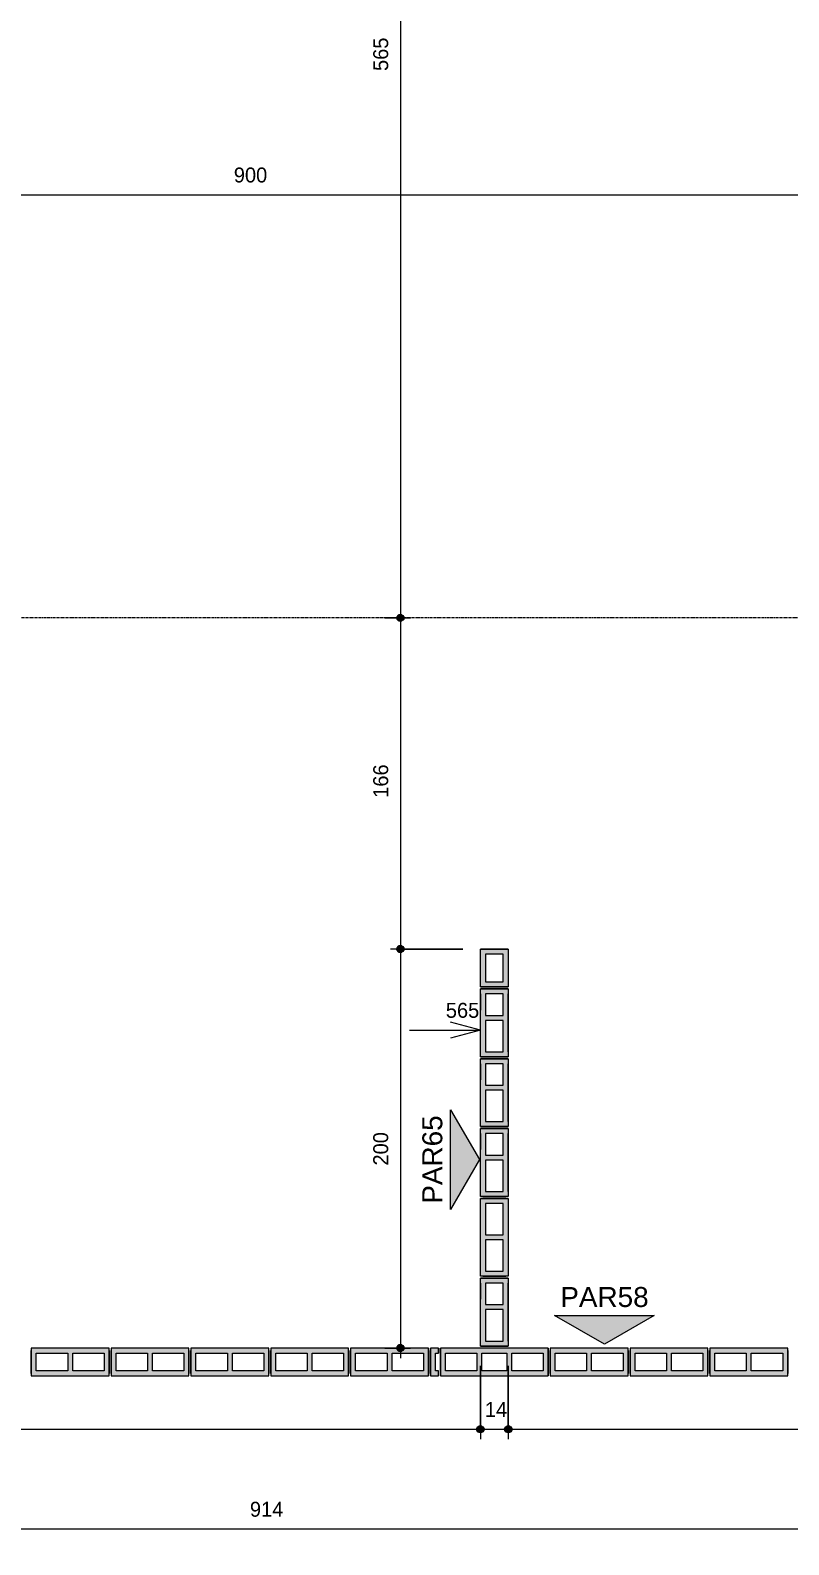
# Model space of a CAD drawing. Header units: centimetres. Extents: x 170 to 14001, y -2277 to 8860.
# Drawn here: x 13230 to 13610, y -594 to 165 of the extents above; entities that cross this region are included whole.
import ezdxf

# ---------------------------------------------------------------- set-up
doc = ezdxf.new("R2010")
doc.units = ezdxf.units.CM
doc.linetypes.add('Linha de eixo', pattern=[2.2225, 1.27, -0.3175, 0.3175, -0.3175])
for name, color, linetype, lineweight, true_color in [('A-ANNO-DIMS-1', 1, 'Continuous', 9, 0xff0000), ('G-ANNO-SYMB-1', 251, 'Continuous', 9, 0x646464), ('S-BEAM-3', 9, 'Continuous', 9, 0xc0c0c0), ('S-BEAM-4', 98, 'Continuous', 9, 0x004000), ('S-BEAM-7', 116, 'Continuous', 9, 0x008040), ('S-BEAM-8', 142, 'Continuous', 9, 0x0080c0), ('S-BEAM-9', 1, 'Continuous', 9, 0xff0000)]:
    doc.layers.add(name, color=color, linetype=linetype, lineweight=lineweight, true_color=true_color)
for name, color, linetype, lineweight in [('A-ANNO-DIMS-50', 7, 'Continuous', 9), ('A-DETL-GENF', 7, 'Continuous', 9), ('G-ANNO-SYMB', 7, 'Continuous', 9), ('S-BEAM', 7, 'Continuous', 9), ('S-BEAM-2', 7, 'Continuous', 13), ('S-GRID-1', 7, 'Linha de eixo', 9)]:
    doc.layers.add(name, color=color, linetype=linetype, lineweight=lineweight)
doc.styles.add('Arial', font='arial.ttf', dxfattribs={"height": 10})
doc.styles.add('Bahnschrift_12', font='', dxfattribs={"height": 7.5})
doc.styles.get('Bahnschrift_12').set_extended_font_data('Bahnschrift')
doc.dimstyles.new('COTA_ACUMULADA', dxfattribs={"dimscale": 30.48, "dimtxt": 8.33133, "dimasz": 0.049213, "dimexe": 0, "dimexo": 0.0625, "dimgap": 0.131234, "dimtad": 0, "dimjust": 2, "dimdec": 0, "dimzin": 0, "dimdsep": 46, "dimtxsty": 'Bahnschrift_12', "dimblk1": 'NONE', "dimblk2": 'OPEN30', "dimsah": 1, "dimcen": 0.09, "dimse1": 1, "dimsd1": 1, "dimazin": 0, "dimtfac": 1, "dimtdec": 4, "dimtix": 1, "dimtmove": 2, "dimatfit": 3, "dimfxl": 0, "dimfxlon": 1, "dimtvp": 1, "dimtolj": 1, "dimtzin": 0, "dimarcsym": 2})
doc.dimstyles.new('Linear_-_2_mm_Arial', dxfattribs={"dimscale": 30.48, "dimtxt": 8.33133, "dimasz": 0.393701, "dimexe": 0.164042, "dimexo": 0.328084, "dimgap": 0.131234, "dimtad": 1, "dimdec": 0, "dimzin": 0, "dimdsep": 46, "dimtxsty": 'Bahnschrift_12', "dimblk1": 'DOTSMALL', "dimblk2": 'DOTSMALL', "dimsah": 1, "dimcen": 0.09, "dimdle": 0.164042, "dimazin": 0, "dimtfac": 1, "dimtdec": 4, "dimtix": 1, "dimtmove": 0, "dimatfit": 3, "dimfxl": 1, "dimtvp": 1, "dimtolj": 1, "dimtzin": 0, "dimarcsym": 2})

# ---------------------------------------------------------------- blocks, each defined once
blk = doc.blocks.new('LEONE - BLOCO 14X54X19 - LEONE - BLOCO 14X54X19-V8-COBERTURA - MODULAÇÃO 2ª FIADA')
at = {"layer": 'S-BEAM-4'}
h = blk.add_hatch(color=256, dxfattribs=at)
h.paths.add_polyline_path([(27, -7), (27, 7), (-27, 7), (-27, -7), (0, -7)])
h.paths.add_polyline_path([(0, -4.5), (-6.25, -4.5), (-6.25, 4.5), (6.25, 4.5), (6.25, -4.5)])
h.paths.add_polyline_path([(8.75, -4.5), (8.75, 4.5), (24.5, 4.5), (24.5, -4.5)])
h.paths.add_polyline_path([(-24.5, -4.5), (-24.5, 4.5), (-8.75, 4.5), (-8.75, -4.5)])
at = {"layer": 'A-DETL-GENF'}
for p, q in [((-27, 7), (-27, 0)), ((0, 7), (-27, 7)), ((-27, 0), (-27, -7)), ((-24.5, -4.5), (-24.5, 4.5)), ((-24.5, 4.5), (-8.75, 4.5)), ((-8.75, 4.5), (-8.75, -4.5)), ((-6.25, 4.5), (6.25, 4.5)), ((-6.25, -4.5), (-6.25, 4.5)), ((27, 7), (0, 7)), ((6.25, 4.5), (6.25, -4.5)), ((8.75, -4.5), (8.75, 4.5)), ((8.75, 4.5), (24.5, 4.5)), ((24.5, 4.5), (24.5, -4.5)), ((27, 0), (27, 7)), ((-27, -7), (0, -7)), ((-8.75, -4.5), (-24.5, -4.5)), ((6.25, -4.5), (-6.25, -4.5)), ((0, -7), (27, -7)), ((24.5, -4.5), (8.75, -4.5)), ((27, -7), (27, 0))]:
    blk.add_line(p, q, dxfattribs=at)
at = {"layer": 'S-BEAM-2'}
for p, q in [((-27, 7), (-27, -7)), ((27, 7), (-27, 7)), ((-27, 7), (-27, -7)), ((-27, -7), (-27, 6.88)), ((-27, 5.75), (-27, -5.75)), ((-27, -5.75), (-27, 5.75)), ((27, -7), (27, 7)), ((27, 7), (27, -7)), ((27, -7), (27, 7)), ((27, -5.75), (27, 5.75)), ((27, 5.75), (27, -5.75)), ((-27, -7), (27, -7))]:
    blk.add_line(p, q, dxfattribs=at)
at = {"layer": 'S-BEAM-3'}
for p, q in [((-24.5, 4.5), (-8.75, 4.5)), ((-24.5, -4.5), (-24.5, 4.5)), ((-8.75, 4.5), (-8.75, -4.5)), ((-6.25, 4.5), (6.25, 4.5)), ((-6.25, -4.5), (-6.25, 4.5)), ((6.25, 4.5), (6.25, -4.5)), ((8.75, 4.5), (24.5, 4.5)), ((8.75, -4.5), (8.75, 4.5)), ((24.5, 4.5), (24.5, -4.5)), ((-8.75, -4.5), (-24.5, -4.5)), ((6.25, -4.5), (-6.25, -4.5)), ((24.5, -4.5), (8.75, -4.5))]:
    blk.add_line(p, q, dxfattribs=at)
blk = doc.blocks.new('LEONE - BLOCO 14X39X19 - LEONE - BLOCO 14X39X19-V1-COBERTURA - MODULAÇÃO 2ª FIADA')
at = {"layer": 'S-BEAM-3'}
h = blk.add_hatch(color=256, dxfattribs=at)
h.paths.add_polyline_path([(19.5, -7), (19.5, 7), (-19.5, 7), (-19.5, -7)])
h.paths.add_polyline_path([(1.25, -4.5), (1.25, 4.5), (17, 4.5), (17, -4.5)])
h.paths.add_polyline_path([(-1.25, -4.5), (-17, -4.5), (-17, 4.5), (-1.25, 4.5), (-1.25, -4.16)])
at = {"layer": 'A-DETL-GENF'}
for p, q in [((19.5, 7), (-19.5, 7)), ((-19.5, 7), (-19.5, 0)), ((-19.5, 0), (-19.5, -7)), ((-17, -4.5), (-17, 4.5)), ((-17, 4.5), (-1.25, 4.5)), ((-1.25, 4.5), (-1.25, -4.5)), ((1.25, -4.5), (1.25, 4.5)), ((1.25, 4.5), (17, 4.5)), ((17, 4.5), (17, -4.5)), ((19.5, 0), (19.5, 7)), ((19.5, -7), (19.5, 0)), ((-19.5, -7), (19.5, -7)), ((-1.25, -4.5), (-17, -4.5)), ((17, -4.5), (1.25, -4.5))]:
    blk.add_line(p, q, dxfattribs=at)
at = {"layer": 'S-BEAM-2'}
for p, q in [((-19.5, 7), (-19.5, -7)), ((19.5, 7), (-19.5, 7)), ((-19.5, 7), (-19.5, -7)), ((-19.5, -5.75), (-19.5, 5.75)), ((19.5, -7), (19.5, 7)), ((19.5, -7), (19.5, 7)), ((19.5, 5.75), (19.5, -5.75)), ((-19.5, -7), (19.5, -7))]:
    blk.add_line(p, q, dxfattribs=at)
at = {"layer": 'S-BEAM-3'}
for p, q in [((-17, 4.5), (-1.25, 4.5)), ((-17, -4.5), (-17, 4.5)), ((-1.25, 4.5), (-1.25, -4.5)), ((1.25, 4.5), (17, 4.5)), ((1.25, -4.5), (1.25, 4.5)), ((17, 4.5), (17, -4.5)), ((-1.25, -4.5), (-17, -4.5)), ((17, -4.5), (1.25, -4.5))]:
    blk.add_line(p, q, dxfattribs=at)
blk = doc.blocks.new('LEONE - BLOCO 14X39X19 - LEONE - BLOCO 14X39X19-554799-COBERTURA - MODULAÇÃO 2ª FIADA')
at = {"layer": 'S-BEAM-3'}
h = blk.add_hatch(color=256, dxfattribs=at)
h.paths.add_polyline_path([(-19.5, 7), (-19.5, -7), (19.5, -7), (19.5, 7)])
h.paths.add_polyline_path([(-17, -3.48), (-17, 4.5), (-1.25, 4.5), (-1.25, -4.5), (-17, -4.5)])
h.paths.add_polyline_path([(1.25, -0.98), (1.25, 4.5), (17, 4.5), (17, -4.5), (1.25, -4.5), (1.25, -4.16)])
at = {"layer": 'A-DETL-GENF'}
for p, q in [((19.5, 7), (-19.5, 7)), ((-19.5, 7), (-19.5, 0)), ((-19.5, 0), (-19.5, -7)), ((-17, -4.5), (-17, 4.5)), ((-17, 4.5), (-1.25, 4.5)), ((-1.25, 4.5), (-1.25, -4.5)), ((1.25, -4.5), (1.25, 4.5)), ((1.25, 4.5), (17, 4.5)), ((17, 4.5), (17, -4.5)), ((19.5, 0), (19.5, 7)), ((19.5, -7), (19.5, 0)), ((-19.5, -7), (19.5, -7)), ((-1.25, -4.5), (-17, -4.5)), ((17, -4.5), (1.25, -4.5))]:
    blk.add_line(p, q, dxfattribs=at)
at = {"layer": 'S-BEAM-2'}
for p, q in [((-19.5, 7), (-19.5, -7)), ((19.5, 7), (-19.5, 7)), ((-19.5, 7), (-19.5, -7)), ((-19.5, -5.75), (-19.5, 5.75)), ((19.5, -7), (19.5, 7)), ((19.5, -7), (19.5, 7)), ((19.5, 5.75), (19.5, -5.75)), ((-19.5, -7), (19.5, -7))]:
    blk.add_line(p, q, dxfattribs=at)
at = {"layer": 'S-BEAM-3'}
for p, q in [((-17, 4.5), (-1.25, 4.5)), ((-17, -4.5), (-17, 4.5)), ((-1.25, 4.5), (-1.25, -4.5)), ((1.25, 4.5), (17, 4.5)), ((1.25, -4.5), (1.25, 4.5)), ((17, 4.5), (17, -4.5)), ((-1.25, -4.5), (-17, -4.5)), ((17, -4.5), (1.25, -4.5))]:
    blk.add_line(p, q, dxfattribs=at)
blk = doc.blocks.new('LEONE - BLOCO 14x04x3 - LEONE - BLOCO 14x04x19 2-2788760-COBERTURA - MODULAÇÃO 2ª FIADA')
at = {"layer": 'S-BEAM-7'}
blk.add_hatch(color=256, dxfattribs=at).paths.add_polyline_path([(-1.39, -7), (1.5, -7), (1.5, -4.5), (0, -4.5), (0, 4.5), (1.5, 4.5), (1.5, 7), (-2.5, 7), (-2.5, -7)])
at = {"layer": 'A-DETL-GENF'}
for p, q in [((1.5, 7), (-2.5, 7)), ((-2.5, 7), (-2.5, 0)), ((-2.5, 0), (-2.5, -7)), ((0, 4.5), (1.5, 4.5)), ((0, -4.5), (0, 4.5)), ((1.5, 4.5), (1.5, 7)), ((-2.5, -7), (1.5, -7)), ((1.5, -4.5), (0, -4.5)), ((1.5, -7), (1.5, -4.5))]:
    blk.add_line(p, q, dxfattribs=at)
at = {"layer": 'S-BEAM-2'}
for p, q in [((1.5, 7), (-2.5, 7)), ((-2.5, -7), (-2.5, 7)), ((1.5, 7), (1.5, 4.5)), ((-2.5, -7), (1.5, -7)), ((1.5, -7), (1.5, -4.5))]:
    blk.add_line(p, q, dxfattribs=at)
at = {"layer": 'S-BEAM-3'}
for p, q in [((0, -4.5), (0, 4.5)), ((0, 4.5), (1.5, 4.5)), ((1.5, -4.5), (0, -4.5))]:
    blk.add_line(p, q, dxfattribs=at)
blk = doc.blocks.new('LEONE - BLOCO 14X39X19 - LEONE - BLOCO 14X39X19-V9-COBERTURA - MODULAÇÃO 2ª FIADA')
at = {"layer": 'S-BEAM-3'}
h = blk.add_hatch(color=256, dxfattribs=at)
h.paths.add_polyline_path([(19.5, 0), (19.5, 7), (-19.5, 7), (-19.5, -7), (19.5, -7), (19.5, -4.5)])
h.paths.add_polyline_path([(17, 4.5), (17, -4.5), (1.25, -4.5), (1.25, 4.5), (9.9, 4.5)])
h.paths.add_polyline_path([(-1.25, 4.5), (-1.25, -4.5), (-17, -4.5), (-17, 4.5)])
at = {"layer": 'A-DETL-GENF'}
for p, q in [((-19.5, 7), (19.5, 7)), ((-19.5, 0), (-19.5, 7)), ((-1.25, 4.5), (-17, 4.5)), ((-17, 4.5), (-17, -4.5)), ((-1.25, -4.5), (-1.25, 4.5)), ((1.25, 4.5), (1.25, -4.5)), ((17, 4.5), (1.25, 4.5)), ((17, -4.5), (17, 4.5)), ((19.5, 7), (19.5, 0)), ((-19.5, -7), (-19.5, 0)), ((19.5, -7), (-19.5, -7)), ((-17, -4.5), (-1.25, -4.5)), ((1.25, -4.5), (17, -4.5)), ((19.5, 0), (19.5, -7))]:
    blk.add_line(p, q, dxfattribs=at)
at = {"layer": 'S-BEAM-2'}
for p, q in [((-19.5, -7), (-19.5, 7)), ((-19.5, 7), (19.5, 7)), ((-19.5, -7), (-19.5, 7)), ((-19.5, 5.75), (-19.5, -5.75)), ((19.5, 7), (19.5, -7)), ((19.5, 7), (19.5, -7)), ((19.5, -5.75), (19.5, 5.75)), ((19.5, -7), (-19.5, -7))]:
    blk.add_line(p, q, dxfattribs=at)
at = {"layer": 'S-BEAM-3'}
for p, q in [((-1.25, 4.5), (-17, 4.5)), ((-17, 4.5), (-17, -4.5)), ((-1.25, -4.5), (-1.25, 4.5)), ((17, 4.5), (1.25, 4.5)), ((1.25, 4.5), (1.25, -4.5)), ((17, -4.5), (17, 4.5)), ((-17, -4.5), (-1.25, -4.5)), ((1.25, -4.5), (17, -4.5))]:
    blk.add_line(p, q, dxfattribs=at)
blk = doc.blocks.new('LEONE - BLOCO 14x34x5 - LEONE - BLOCO 14x34x19-V10-COBERTURA - MODULAÇÃO 2ª FIADA')
at = {"layer": 'S-BEAM-8'}
h = blk.add_hatch(color=256, dxfattribs=at)
h.paths.add_polyline_path([(19.5, 0), (19.5, 7), (-14.5, 7), (-14.5, -7), (19.5, -7), (19.5, -4.5)])
h.paths.add_polyline_path([(17, -4.5), (1.25, -4.5), (1.25, 4.5), (17, 4.5)])
h.paths.add_polyline_path([(-1.25, 4.5), (-1.25, -4.5), (-12, -4.5), (-12, 4.5), (-1.3347, 4.5)])
at = {"layer": 'A-DETL-GENF'}
for p, q in [((-14.5, 7), (2.5, 7)), ((-14.5, 0), (-14.5, 7)), ((-12, 4.5), (-12, -4.5)), ((-1.25, 4.5), (-12, 4.5)), ((-1.25, -4.5), (-1.25, 4.5)), ((1.25, 4.5), (1.25, -4.5)), ((17, 4.5), (1.25, 4.5)), ((2.5, 7), (19.5, 7)), ((17, -4.5), (17, 4.5)), ((19.5, 7), (19.5, 0)), ((-14.5, -7), (-14.5, 0)), ((2.5, -7), (-14.5, -7)), ((-12, -4.5), (-1.25, -4.5)), ((1.25, -4.5), (17, -4.5)), ((19.5, -7), (2.5, -7)), ((19.5, 0), (19.5, -7))]:
    blk.add_line(p, q, dxfattribs=at)
at = {"layer": 'S-BEAM-2'}
for p, q in [((-14.5, -7), (-14.5, 7)), ((-14.5, 7), (19.5, 7)), ((-14.5, 7), (-14.5, -6.8804)), ((-14.5, -7), (-14.5, 7)), ((-14.5, -5.75), (-14.5, 5.75)), ((-14.5, 5.75), (-14.5, -5.75)), ((-12, 7), (-3.9375, 7)), ((-12, 7), (-3.9375, 7)), ((17, 7), (-12, 7)), ((19.5, 7), (19.5, -7)), ((19.5, -7), (19.5, 7)), ((19.5, 7), (19.5, -7)), ((19.5, 5.75), (19.5, -5.75)), ((19.5, -5.75), (19.5, 5.75)), ((19.5, -7), (-14.5, -7)), ((-12, -7), (-3.9375, -7)), ((-12, -7), (-3.9375, -7)), ((17, -7), (-12, -7))]:
    blk.add_line(p, q, dxfattribs=at)
at = {"layer": 'S-BEAM-3'}
for p, q in [((-1.25, 4.5), (-12, 4.5)), ((-12, 4.5), (-12, -4.5)), ((-1.25, -4.5), (-1.25, 4.5)), ((17, 4.5), (1.25, 4.5)), ((1.25, 4.5), (1.25, -4.5)), ((17, -4.5), (17, 4.5)), ((-12, -4.5), (-1.25, -4.5)), ((1.25, -4.5), (17, -4.5))]:
    blk.add_line(p, q, dxfattribs=at)
blk = doc.blocks.new('LEONE - BLOCO 14x19x19 - LEONE - BLOCO 14x19x19-2942582-COBERTURA - MODULAÇÃO 2ª FIADA')
at = {"layer": 'S-BEAM-9'}
h = blk.add_hatch(color=256, dxfattribs=at)
h.paths.add_polyline_path([(-9.5, 0), (-9.5, -7), (9.5, -7), (9.5, 7), (-9.5, 7), (-9.5, 3.61)])
h.paths.add_polyline_path([(-7, 4.5), (7, 4.5), (7, -4.5), (-7, -4.5)])
at = {"layer": 'A-DETL-GENF'}
for p, q in [((-9.5, 7), (0, 7)), ((-9.5, 0), (-9.5, 7)), ((-7, 4.5), (-7, -4.5)), ((7, 4.5), (-7, 4.5)), ((0, 7), (9.5, 7)), ((7, -4.5), (7, 4.5)), ((9.5, 7), (9.5, 0)), ((-9.5, -7), (-9.5, 0)), ((0, -7), (-9.5, -7)), ((-7, -4.5), (7, -4.5)), ((9.5, -7), (0, -7)), ((9.5, 0), (9.5, -7))]:
    blk.add_line(p, q, dxfattribs=at)
at = {"layer": 'S-BEAM-2'}
for p, q in [((-9.5, 7), (9.5, 7)), ((-9.5, -7), (-9.5, 7)), ((-9.5, 7), (-9.5, -7)), ((-9.5, -5.75), (-9.5, 5.75)), ((-9.5, 5.75), (-9.5, -5.75)), ((9.5, 7), (9.5, -7)), ((9.5, -7), (9.5, 7)), ((9.5, 5.75), (9.5, -5.75)), ((9.5, -5.75), (9.5, 5.75)), ((9.5, -7), (-9.5, -7))]:
    blk.add_line(p, q, dxfattribs=at)
at = {"layer": 'S-BEAM-3'}
for p, q in [((7, 4.5), (-7, 4.5)), ((-7, 4.5), (-7, -4.5)), ((7, -4.5), (7, 4.5)), ((-7, -4.5), (7, -4.5))]:
    blk.add_line(p, q, dxfattribs=at)
blk = doc.blocks.new('Elevação - Número de detalhe-142644-COBERTURA - MODULAÇÃO 2ª FIADA')
at = {"layer": 'G-ANNO-SYMB-1'}
blk.add_hatch(color=256, dxfattribs=at).paths.add_polyline_path([(0.5, 0), (-0.5, 0), (0, 0.289)])
at = {"layer": 'G-ANNO-SYMB'}
for p, q in [((0, 0.289), (-0.5, 0)), ((0.5, 0), (0, 0.289)), ((-0.5, 0), (0.5, 0))]:
    blk.add_line(p, q, dxfattribs=at)
blk = doc.blocks.new('DIMBLOCK30-COBERTURA - MODULAÇÃO 2ª FIADA')
at = {"layer": 'A-ANNO-DIMS-50', "lineweight": 35, "true_color": 0xff0000}
h = blk.add_hatch(color=1, dxfattribs=at)
edge = h.paths.add_edge_path()
edge.add_arc((12890.73, -536.46), 1.5, 0, 360)
h = blk.add_hatch(color=1, dxfattribs=at)
edge = h.paths.add_edge_path()
edge.add_arc((13455.73, -536.46), 1.5, 0, 360)
at = {"layer": 'A-ANNO-DIMS-50', "color": 1, "true_color": 0xff0000}
for p, q in [((13455.73, -504.76), (13455.73, -541.46)), ((13455.73, -536.46), (13455.73, -504.76)), ((12890.73, -544.34), (12890.73, -531.46)), ((12890.73, -536.46), (13455.73, -536.46)), ((12890.73, -536.46), (12890.73, -544.34))]:
    blk.add_line(p, q, dxfattribs=at)
at = {"layer": 'A-ANNO-DIMS-50', "color": 1, "lineweight": 35, "true_color": 0xff0000}
for centre in [(12890.73, -536.46), (13455.73, -536.46)]:
    blk.add_circle(centre, 1.5, dxfattribs=at)
at = {"layer": 'A-ANNO-DIMS-50', "color": 0, "insert": (13164.84, -522.81), "char_height": 7.5, "width": 20.1467, "attachment_point": 1, "line_spacing_factor": 1.009858, "style": 'Bahnschrift_12'}
blk.add_mtext('565', dxfattribs=at)
blk = doc.blocks.new('_DotSmall')
at = {"color": 0, "linetype": 'ByBlock', "const_width": 0.5}
blk.add_lwpolyline([(-0.0625, 0, 1), (0.0625, 0, 1)], format="xyb", close=True, dxfattribs=at)
blk = doc.blocks.new('DIMBLOCK31-COBERTURA - MODULAÇÃO 2ª FIADA')
at = {"layer": 'A-ANNO-DIMS-50', "lineweight": 35, "true_color": 0xff0000}
h = blk.add_hatch(color=1, dxfattribs=at)
edge = h.paths.add_edge_path()
edge.add_arc((13455.73, -536.46), 1.5, 0, 360)
h = blk.add_hatch(color=1, dxfattribs=at)
edge = h.paths.add_edge_path()
edge.add_arc((13469.73, -536.46), 1.5, 0, 360)
at = {"layer": 'A-ANNO-DIMS-50', "color": 1, "true_color": 0xff0000}
for p, q in [((13455.73, -504.76), (13455.73, -541.46)), ((13455.73, -536.46), (13455.73, -504.76)), ((13469.73, -504.76), (13469.73, -541.46)), ((13469.73, -536.46), (13469.73, -504.76)), ((13455.73, -536.46), (13469.73, -536.46))]:
    blk.add_line(p, q, dxfattribs=at)
at = {"layer": 'A-ANNO-DIMS-50', "color": 1, "lineweight": 35, "true_color": 0xff0000}
for centre in [(13455.73, -536.46), (13469.73, -536.46)]:
    blk.add_circle(centre, 1.5, dxfattribs=at)
at = {"layer": 'A-ANNO-DIMS-50', "color": 0, "insert": (13458, -522.81), "char_height": 7.5, "width": 11.3609, "attachment_point": 1, "line_spacing_factor": 1.009858, "style": 'Bahnschrift_12'}
blk.add_mtext('14', dxfattribs=at)
blk = doc.blocks.new('DIMBLOCK32-COBERTURA - MODULAÇÃO 2ª FIADA')
at = {"layer": 'A-ANNO-DIMS-50', "lineweight": 35, "true_color": 0xff0000}
h = blk.add_hatch(color=1, dxfattribs=at)
edge = h.paths.add_edge_path()
edge.add_arc((13469.73, -536.46), 1.5, 0, 360)
h = blk.add_hatch(color=1, dxfattribs=at)
edge = h.paths.add_edge_path()
edge.add_arc((13790.73, -536.46), 1.5, 0, 360)
at = {"layer": 'A-ANNO-DIMS-50', "color": 1, "true_color": 0xff0000}
for p, q in [((13469.73, -504.76), (13469.73, -541.46)), ((13469.73, -536.46), (13469.73, -504.76)), ((13790.73, -520.76), (13790.73, -541.46)), ((13790.73, -536.46), (13790.73, -520.76)), ((13469.73, -536.46), (13790.73, -536.46))]:
    blk.add_line(p, q, dxfattribs=at)
at = {"layer": 'A-ANNO-DIMS-50', "color": 1, "lineweight": 35, "true_color": 0xff0000}
for centre in [(13469.73, -536.46), (13790.73, -536.46)]:
    blk.add_circle(centre, 1.5, dxfattribs=at)
at = {"layer": 'A-ANNO-DIMS-50', "color": 0, "insert": (13622.97, -522.81), "char_height": 7.5, "width": 17.4201, "attachment_point": 1, "line_spacing_factor": 1.009858, "style": 'Bahnschrift_12'}
blk.add_mtext('321', dxfattribs=at)
blk = doc.blocks.new('DIMBLOCK36-COBERTURA - MODULAÇÃO 2ª FIADA')
at = {"layer": 'A-ANNO-DIMS-50', "lineweight": 35, "true_color": 0xff0000}
h = blk.add_hatch(color=1, dxfattribs=at)
edge = h.paths.add_edge_path()
edge.add_arc((12890.73, -586.46), 1.5, 0, 360)
h = blk.add_hatch(color=1, dxfattribs=at)
edge = h.paths.add_edge_path()
edge.add_arc((13804.73, -586.46), 1.5, 0, 360)
at = {"layer": 'A-ANNO-DIMS-50', "color": 1, "true_color": 0xff0000}
for p, q in [((13804.73, -520.76), (13804.73, -591.46)), ((13804.73, -586.46), (13804.73, -520.76)), ((12890.73, -594.34), (12890.73, -581.46)), ((12890.73, -586.46), (13809.73, -586.46)), ((12890.73, -586.46), (12890.73, -594.34))]:
    blk.add_line(p, q, dxfattribs=at)
at = {"layer": 'A-ANNO-DIMS-50', "color": 1, "lineweight": 35, "true_color": 0xff0000}
for centre in [(12890.73, -586.46), (13804.73, -586.46)]:
    blk.add_circle(centre, 1.5, dxfattribs=at)
at = {"layer": 'A-ANNO-DIMS-50', "color": 0, "insert": (13340.28, -572.81), "char_height": 7.5, "width": 17.8745, "attachment_point": 1, "line_spacing_factor": 1.009858, "style": 'Bahnschrift_12'}
blk.add_mtext('914', dxfattribs=at)
blk = doc.blocks.new('DIMBLOCK52-COBERTURA - MODULAÇÃO 2ª FIADA')
at = {"layer": 'A-ANNO-DIMS-50', "lineweight": 35, "true_color": 0xff0000}
h = blk.add_hatch(color=1, dxfattribs=at)
edge = h.paths.add_edge_path()
edge.add_arc((13415.7, 435.24), 1.5, 0, 360)
h = blk.add_hatch(color=1, dxfattribs=at)
edge = h.paths.add_edge_path()
edge.add_arc((13415.7, -129.76), 1.5, 0, 360)
at = {"layer": 'A-ANNO-DIMS-50', "color": 1, "true_color": 0xff0000}
for p, q in [((13407.82, 435.24), (13420.7, 435.24)), ((13415.7, 435.24), (13407.82, 435.24)), ((13415.7, 435.24), (13415.7, -129.76)), ((13407.82, -129.76), (13420.7, -129.76)), ((13415.7, -129.76), (13407.82, -129.76))]:
    blk.add_line(p, q, dxfattribs=at)
at = {"layer": 'A-ANNO-DIMS-50', "color": 1, "lineweight": 35, "true_color": 0xff0000}
for centre in [(13415.7, 435.24), (13415.7, -129.76)]:
    blk.add_circle(centre, 1.5, dxfattribs=at)
at = {"layer": 'A-ANNO-DIMS-50', "color": 0, "insert": (13402.05, 144.35), "char_height": 7.5, "width": 20.1467, "attachment_point": 1, "rotation": 90, "line_spacing_factor": 1.009858, "style": 'Bahnschrift_12'}
blk.add_mtext('565', dxfattribs=at)
blk = doc.blocks.new('DIMBLOCK53-COBERTURA - MODULAÇÃO 2ª FIADA')
at = {"layer": 'A-ANNO-DIMS-50', "lineweight": 35, "true_color": 0xff0000}
h = blk.add_hatch(color=1, dxfattribs=at)
edge = h.paths.add_edge_path()
edge.add_arc((13415.7, -129.76), 1.5, 0, 360)
h = blk.add_hatch(color=1, dxfattribs=at)
edge = h.paths.add_edge_path()
edge.add_arc((13415.7, -295.76), 1.5, 0, 360)
at = {"layer": 'A-ANNO-DIMS-50', "color": 1, "true_color": 0xff0000}
for p, q in [((13407.82, -129.76), (13420.7, -129.76)), ((13415.7, -129.76), (13407.82, -129.76)), ((13415.7, -129.76), (13415.7, -295.76)), ((13446.98, -295.76), (13410.7, -295.76)), ((13415.7, -295.76), (13446.98, -295.76))]:
    blk.add_line(p, q, dxfattribs=at)
at = {"layer": 'A-ANNO-DIMS-50', "color": 1, "lineweight": 35, "true_color": 0xff0000}
for centre in [(13415.7, -129.76), (13415.7, -295.76)]:
    blk.add_circle(centre, 1.5, dxfattribs=at)
at = {"layer": 'A-ANNO-DIMS-50', "color": 0, "insert": (13402.05, -219.95), "char_height": 7.5, "width": 17.2686, "attachment_point": 1, "rotation": 90, "line_spacing_factor": 1.009858, "style": 'Bahnschrift_12'}
blk.add_mtext('166', dxfattribs=at)
blk = doc.blocks.new('DIMBLOCK54-COBERTURA - MODULAÇÃO 2ª FIADA')
at = {"layer": 'A-ANNO-DIMS-50', "lineweight": 35, "true_color": 0xff0000}
h = blk.add_hatch(color=1, dxfattribs=at)
edge = h.paths.add_edge_path()
edge.add_arc((13415.7, -295.76), 1.5, 0, 360)
h = blk.add_hatch(color=1, dxfattribs=at)
edge = h.paths.add_edge_path()
edge.add_arc((13415.7, -495.76), 1.5, 0, 360)
at = {"layer": 'A-ANNO-DIMS-50', "color": 1, "true_color": 0xff0000}
for p, q in [((13446.98, -295.76), (13410.7, -295.76)), ((13415.7, -295.76), (13415.7, -500.76)), ((13415.7, -295.76), (13446.98, -295.76)), ((13407.82, -495.76), (13420.7, -495.76)), ((13415.7, -495.76), (13407.82, -495.76))]:
    blk.add_line(p, q, dxfattribs=at)
at = {"layer": 'A-ANNO-DIMS-50', "color": 1, "lineweight": 35, "true_color": 0xff0000}
for centre in [(13415.7, -295.76), (13415.7, -495.76)]:
    blk.add_circle(centre, 1.5, dxfattribs=at)
at = {"layer": 'A-ANNO-DIMS-50', "color": 0, "insert": (13402.05, -404.28), "char_height": 7.5, "width": 20.4496, "attachment_point": 1, "rotation": 90, "line_spacing_factor": 1.009858, "style": 'Bahnschrift_12'}
blk.add_mtext('200', dxfattribs=at)
blk = doc.blocks.new('DIMBLOCK63-COBERTURA - MODULAÇÃO 2ª FIADA')
at = {"layer": 'A-ANNO-DIMS-50', "lineweight": 35, "true_color": 0xff0000}
h = blk.add_hatch(color=1, dxfattribs=at)
edge = h.paths.add_edge_path()
edge.add_arc((12890.73, 82.31), 1.5, 0, 360)
h = blk.add_hatch(color=1, dxfattribs=at)
edge = h.paths.add_edge_path()
edge.add_arc((13790.73, 82.31), 1.5, 0, 360)
at = {"layer": 'A-ANNO-DIMS-50', "color": 1, "true_color": 0xff0000}
for p, q in [((12890.73, 74.43), (12890.73, 87.31)), ((13790.73, 74.43), (13790.73, 87.31)), ((12890.73, 82.31), (13795.73, 82.31)), ((12890.73, 82.31), (12890.73, 74.43)), ((13790.73, 82.31), (13790.73, 74.43))]:
    blk.add_line(p, q, dxfattribs=at)
at = {"layer": 'A-ANNO-DIMS-50', "color": 1, "lineweight": 35, "true_color": 0xff0000}
for centre in [(12890.73, 82.31), (13790.73, 82.31)]:
    blk.add_circle(centre, 1.5, dxfattribs=at)
at = {"layer": 'A-ANNO-DIMS-50', "color": 0, "insert": (13332.21, 95.96), "char_height": 7.5, "width": 20.4496, "attachment_point": 1, "line_spacing_factor": 1.009858, "style": 'Bahnschrift_12'}
blk.add_mtext('900', dxfattribs=at)
blk = doc.blocks.new('DIMBLOCK109-COBERTURA - MODULAÇÃO 2ª FIADA')
at = {"layer": 'A-ANNO-DIMS-50', "color": 1, "true_color": 0xff0000}
for p, q in [((13790.73, 49.81), (13775.73, 53.83)), ((13740.73, 49.81), (13790.73, 49.81)), ((13790.73, 49.81), (13775.73, 45.79)), ((13790.73, 49.81), (13790.73, 49.81)), ((13790.73, 49.81), (13790.73, 49.81))]:
    blk.add_line(p, q, dxfattribs=at)
at = {"layer": 'A-ANNO-DIMS-50', "color": 0, "insert": (13773.19, 63.46), "char_height": 7.5, "width": 20.4496, "attachment_point": 1, "line_spacing_factor": 1.009858, "style": 'Bahnschrift_12'}
blk.add_mtext('900', dxfattribs=at)
blk = doc.blocks.new('_None')
blk = doc.blocks.new('_Open30')
at = {"color": 0, "linetype": 'ByBlock', "lineweight": -2}
for p, q in [((-1, 0.27), (0, 0)), ((0, 0), (-1, -0.27)), ((0, 0), (-1, 0))]:
    blk.add_line(p, q, dxfattribs=at)
blk = doc.blocks.new('DIMBLOCK132-COBERTURA - MODULAÇÃO 2ª FIADA')
at = {"layer": 'A-ANNO-DIMS-50', "color": 1, "true_color": 0xff0000}
for p, q in [((13455.73, -336.38), (13440.73, -332.36)), ((13420.28, -336.38), (13455.73, -336.38)), ((13455.73, -336.38), (13440.73, -340.4)), ((13455.73, -336.38), (13455.73, -336.38)), ((13455.73, -336.38), (13455.73, -336.38))]:
    blk.add_line(p, q, dxfattribs=at)
at = {"layer": 'A-ANNO-DIMS-50', "color": 0, "insert": (13438.44, -322.73), "char_height": 7.5, "width": 20.1467, "attachment_point": 1, "line_spacing_factor": 1.009858, "style": 'Bahnschrift_12'}
blk.add_mtext('565', dxfattribs=at)
blk = doc.blocks.new('DIMBLOCK133-COBERTURA - MODULAÇÃO 2ª FIADA')
at = {"layer": 'A-ANNO-DIMS-50', "color": 1, "true_color": 0xff0000}
for p, q in [((13790.73, -336.38), (13775.73, -332.36)), ((13740.73, -336.38), (13790.73, -336.38)), ((13790.73, -336.38), (13775.73, -340.4)), ((13790.73, -336.38), (13790.73, -336.38)), ((13790.73, -336.38), (13790.73, -336.38))]:
    blk.add_line(p, q, dxfattribs=at)
at = {"layer": 'A-ANNO-DIMS-50', "color": 0, "insert": (13773.19, -322.73), "char_height": 7.5, "width": 20.4496, "attachment_point": 1, "line_spacing_factor": 1.009858, "style": 'Bahnschrift_12'}
blk.add_mtext('900', dxfattribs=at)

msp = doc.modelspace()

# ---------------------------------------------------------------- linework, layer by layer
at = {"layer": 'S-GRID-1'}
msp.add_line((13936, -129.76), (10926.69, -129.76), dxfattribs=at)

# ---------------------------------------------------------------- block references
at = {"layer": 'G-ANNO-SYMB', "extrusion": (0, 0, -1), "xscale": 49.99999999999998, "yscale": 49.99999999999998, "zscale": 49.99999999999998}
for p, rotation in [((-13440.85, -401.32), 90.00000000000038), ((-13517.87, -479.37), 180)]:
    msp.add_blockref('Elevação - Número de detalhe-142644-COBERTURA - MODULAÇÃO 2ª FIADA', p, dxfattribs=dict(at, rotation=rotation))
at = {"layer": 'S-BEAM'}
for name, p, rotation in [('LEONE - BLOCO 14x19x19 - LEONE - BLOCO 14x19x19-2942582-COBERTURA - MODULAÇÃO 2ª FIADA', (13462.73, -305.26), 270.0000000000009), ('LEONE - BLOCO 14x34x5 - LEONE - BLOCO 14x34x19-V10-COBERTURA - MODULAÇÃO 2ª FIADA', (13462.73, -330.26), 270.0000000000009), ('LEONE - BLOCO 14x34x5 - LEONE - BLOCO 14x34x19-V10-COBERTURA - MODULAÇÃO 2ª FIADA', (13462.73, -365.26), 270.0000000000009), ('LEONE - BLOCO 14x34x5 - LEONE - BLOCO 14x34x19-V10-COBERTURA - MODULAÇÃO 2ª FIADA', (13462.73, -400.26), 270.0000000000009), ('LEONE - BLOCO 14X39X19 - LEONE - BLOCO 14X39X19-V9-COBERTURA - MODULAÇÃO 2ª FIADA', (13462.73, -440.26), 270.0000000000005), ('LEONE - BLOCO 14x34x5 - LEONE - BLOCO 14x34x19-V10-COBERTURA - MODULAÇÃO 2ª FIADA', (13462.73, -475.26), 270.0000000000006)]:
    msp.add_blockref(name, p, dxfattribs=dict(at, rotation=rotation))
for name, p in [('LEONE - BLOCO 14X39X19 - LEONE - BLOCO 14X39X19-554799-COBERTURA - MODULAÇÃO 2ª FIADA', (13250.23, -502.76)), ('LEONE - BLOCO 14X39X19 - LEONE - BLOCO 14X39X19-554799-COBERTURA - MODULAÇÃO 2ª FIADA', (13290.23, -502.76)), ('LEONE - BLOCO 14X39X19 - LEONE - BLOCO 14X39X19-554799-COBERTURA - MODULAÇÃO 2ª FIADA', (13330.23, -502.76)), ('LEONE - BLOCO 14X39X19 - LEONE - BLOCO 14X39X19-554799-COBERTURA - MODULAÇÃO 2ª FIADA', (13370.23, -502.76)), ('LEONE - BLOCO 14X39X19 - LEONE - BLOCO 14X39X19-V1-COBERTURA - MODULAÇÃO 2ª FIADA', (13410.23, -502.76)), ('LEONE - BLOCO 14x04x3 - LEONE - BLOCO 14x04x19 2-2788760-COBERTURA - MODULAÇÃO 2ª FIADA', (13433.23, -502.76)), ('LEONE - BLOCO 14X54X19 - LEONE - BLOCO 14X54X19-V8-COBERTURA - MODULAÇÃO 2ª FIADA', (13462.73, -502.76)), ('LEONE - BLOCO 14X39X19 - LEONE - BLOCO 14X39X19-V1-COBERTURA - MODULAÇÃO 2ª FIADA', (13510.23, -502.76)), ('LEONE - BLOCO 14X39X19 - LEONE - BLOCO 14X39X19-554799-COBERTURA - MODULAÇÃO 2ª FIADA', (13550.23, -502.76)), ('LEONE - BLOCO 14X39X19 - LEONE - BLOCO 14X39X19-554799-COBERTURA - MODULAÇÃO 2ª FIADA', (13590.23, -502.76))]:
    msp.add_blockref(name, p, dxfattribs=at)

# ---------------------------------------------------------------- texts
at = {"layer": 'G-ANNO-SYMB', "insert": (13426.66, -423.39), "char_height": 10, "width": 54.9156, "attachment_point": 1, "rotation": 90, "style": 'Arial'}
msp.add_mtext('PAR65', dxfattribs=at)
at = {"layer": 'G-ANNO-SYMB', "insert": (13495.8, -465.18), "char_height": 10, "width": 54.9156, "attachment_point": 1, "style": 'Arial'}
msp.add_mtext('PAR58', dxfattribs=at)

# ---------------------------------------------------------------- dimensions: what is measured, and where the dimension line sits
at = {"layer": 'A-ANNO-DIMS-1'}
for base, p1, p2, override, picture, middle in [((13415.7, -129.76), (13417.82, 435.24), (13417.82, -129.76), {"dimpost": '<>', "dimfxl": 565}, 'DIMBLOCK52-COBERTURA - MODULAÇÃO 2ª FIADA', (13407.91, 152.74)), ((13415.7, -295.76), (13417.82, -129.76), (13456.98, -295.76), {"dimpost": '<>', "dimfxl": 170.557167}, 'DIMBLOCK53-COBERTURA - MODULAÇÃO 2ª FIADA', (13407.91, -212.76)), ((13415.7, -495.76), (13456.98, -295.76), (13417.82, -495.76), {"dimpost": '<>', "dimfxl": 203.7983}, 'DIMBLOCK54-COBERTURA - MODULAÇÃO 2ª FIADA', (13407.86, -395.76))]:
    dim = msp.add_linear_dim(base=base, p1=p1, p2=p2, angle=90, dimstyle='Linear_-_2_mm_Arial', override=override, dxfattribs=at)
    dim.commit()
    dim.dimension.update_dxf_attribs({"geometry": picture, "text_midpoint": middle})
for base, p1, p2, override, picture, middle in [((13790.73, 82.31), (12890.73, 84.43), (13790.73, 84.43), {"dimpost": '<>', "dimfxl": 900}, 'DIMBLOCK63-COBERTURA - MODULAÇÃO 2ª FIADA', (13340.73, 90.15)), ((13455.73, -536.46), (12890.73, -534.34), (13455.73, -494.76), {"dimpost": '<>', "dimfxl": 566.384734}, 'DIMBLOCK30-COBERTURA - MODULAÇÃO 2ª FIADA', (13173.23, -528.67)), ((13469.73, -536.46), (13455.73, -494.76), (13469.73, -494.76), {"dimpost": '<>', "dimfxl": 14}, 'DIMBLOCK31-COBERTURA - MODULAÇÃO 2ª FIADA', (13462.73, -528.71)), ((13790.73, -536.46), (13469.73, -494.76), (13790.73, -510.76), {"dimpost": '<>', "dimfxl": 321.398507}, 'DIMBLOCK32-COBERTURA - MODULAÇÃO 2ª FIADA', (13630.23, -528.63)), ((13804.73, -586.46), (12890.73, -584.34), (13804.73, -510.76), {"dimpost": '<>', "dimfxl": 916.957024}, 'DIMBLOCK36-COBERTURA - MODULAÇÃO 2ª FIADA', (13347.73, -578.67))]:
    dim = msp.add_linear_dim(base=base, p1=p1, p2=p2, dimstyle='Linear_-_2_mm_Arial', override=override, dxfattribs=at)
    dim.commit()
    dim.dimension.update_dxf_attribs({"geometry": picture, "text_midpoint": middle})
for base, p1, p2, override, picture, middle in [((13790.73, 49.81), (12890.73, 49.81), (13790.73, 49.81), {"dimpost": '<>', "dimfxl": 900}, 'DIMBLOCK109-COBERTURA - MODULAÇÃO 2ª FIADA', (13783.41, 58.46)), ((13455.73, -336.38), (12890.73, -336.38), (13455.73, -336.38), {"dimpost": '<>', "dimfxl": 565}, 'DIMBLOCK132-COBERTURA - MODULAÇÃO 2ª FIADA', (13448.52, -327.73)), ((13790.73, -336.38), (12890.73, -336.38), (13790.73, -336.38), {"dimpost": '<>', "dimfxl": 900}, 'DIMBLOCK133-COBERTURA - MODULAÇÃO 2ª FIADA', (13783.41, -327.73))]:
    dim = msp.add_linear_dim(base=base, p1=p1, p2=p2, dimstyle='COTA_ACUMULADA', override=override, dxfattribs=at)
    dim.commit()
    dim.dimension.update_dxf_attribs({"geometry": picture, "text_midpoint": middle, "dimtype": 160})

doc.saveas('drawing.dxf')
